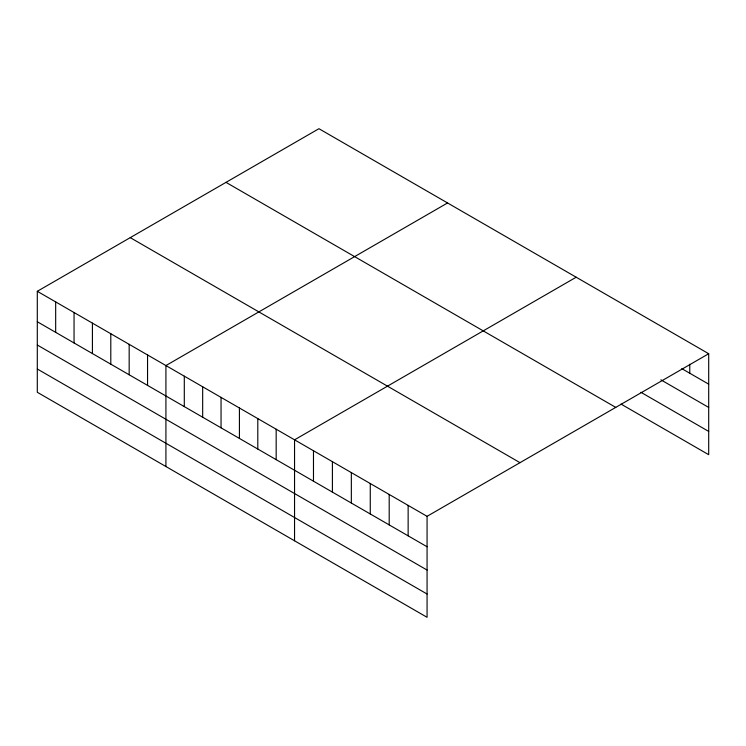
<?xml version="1.0" encoding="UTF-8"?>
<svg xmlns="http://www.w3.org/2000/svg" width="746" height="746" viewBox="0 0 746 746"><rect width="100%" height="100%" fill="white"/><g stroke="black" fill="none" stroke-linecap="round" stroke-linejoin="round"><path stroke-width="1.12" d="M427.066 570.047L427.066 516.325L37.3 291.304L37.3 392.275L427.066 617.296L427.066 570.047L37.3 345.016M37.3 291.304L318.934 128.704L708.7 353.725L708.7 454.696L621.017 404.08M447.563 202.959L165.92 365.559L165.92 466.53M576.182 277.214L294.549 439.823L294.549 540.794M427.066 516.325L708.7 353.725M681.797 368.636L708.7 384.162M660.872 379.826L708.7 407.437M640.945 392.303L708.7 431.421M226.001 182.36L615.758 407.391M130.242 237.638L519.999 462.669M37.3 321.74L427.066 546.762M37.3 369L427.066 594.021M689.77 364.216L689.77 373.233M408.137 505.396L408.137 535.833M389.198 494.467L389.198 524.904M370.268 483.539L370.268 513.975M351.338 472.61L351.338 503.046M332.408 461.681L332.408 492.118M313.479 450.752L313.479 481.189M276.169 429.211L276.169 459.648M257.799 418.599L257.799 449.036M239.419 407.997L239.419 438.434M221.049 397.385L221.049 427.822M202.67 386.773L202.67 417.21M184.299 376.171L184.299 406.607M147.549 354.947L147.549 385.393M129.17 344.344L129.17 374.781M110.8 333.732L110.8 364.169M92.42 323.13L92.42 353.567M74.05 312.518L74.05 342.955M55.67 301.906L55.67 332.343"/></g></svg>
